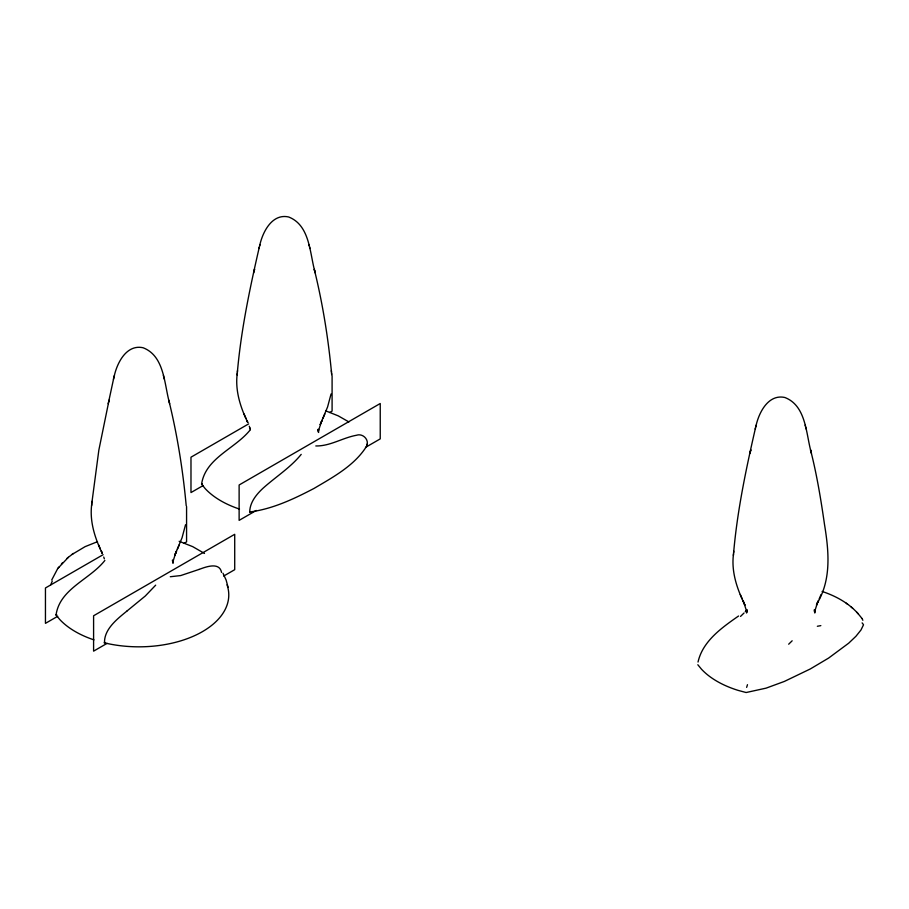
<?xml version="1.0" encoding="UTF-8"?>
<svg xmlns="http://www.w3.org/2000/svg" width="909" height="909" viewBox="0 0 909 909"><rect width="100%" height="100%" fill="white"/><g stroke="black" fill="none" stroke-linecap="round" stroke-linejoin="round"><path stroke-width="1.36" d="M91.764 504.018C89.4 521.13 94.866 538.048 102.24 553.297L101.331 551.184L102.194 553.195M227.045 584.828A89.866 51.881 0 0 1 195.924 635.05A89.866 51.881 0 0 1 104.524 642.879C104.001 629.312 117.045 619.109 126.885 611.098M237.283 373.224C234.92 390.347 240.396 407.266 247.771 422.503L246.85 420.401L247.725 422.412M315.809 445.955C330.081 446.262 342.568 437.797 356.317 435.297C363.111 432.82 370.031 440.365 366.316 446.717C354.078 465.851 333.08 477.145 314.025 488.428C293.812 498.984 272.575 509.051 249.714 511.994C249.85 502.507 256.224 494.61 262.826 488.428C275.518 476.975 290.323 467.749 301.209 454.386M733.529 553.763C731.166 570.886 736.642 587.805 744.016 603.042M91.843 503.018L98.854 450.08L109.069 400.13L108.148 403.721M237.374 372.224C241.067 329.944 249.827 288.346 259.326 247.066M733.62 552.763C737.313 510.483 746.084 468.885 755.572 427.605M91.616 505.688L91.991 501.348M237.147 374.906L237.51 370.554M733.393 555.444L733.756 551.093M201.593 484.111L205.184 488.61A89.866 51.881 0 0 0 239.51 509.085M698.032 662.025C702.725 641.038 721.962 627.608 738.562 616.007M697.828 664.74L701.441 669.149A89.866 51.881 0 0 0 738.324 690.442L746.13 692.522L766.082 688.147L784.399 681.42L810.283 668.967L828.633 658.059L848.688 643.186L855.948 636.266L860.959 630.028L863.539 624.744L862.107 622.881M746.641 687.374L747.482 684.682M185.527 524.766L182.061 537.742L175.585 553.297M331.058 393.972L327.592 406.948L321.116 422.503M108.637 401.835L113.795 377.849M254.156 271.041L254.6 269.223L253.679 272.927M750.414 451.58L750.845 449.762L749.925 453.466M114.08 376.792C116.841 363.282 126.351 344.045 143.077 347.749C164.199 355.885 164.177 383.155 169.188 401.835M259.61 245.998C262.36 232.488 271.882 213.251 288.596 216.967C309.73 225.102 309.696 252.372 314.719 271.041M755.856 426.537C758.617 413.027 768.128 393.79 784.853 397.494C805.976 405.641 805.953 432.9 810.964 451.58M113.432 379.292L114.443 375.394M258.951 248.498L259.963 244.601M755.209 429.037L756.22 425.139M175.63 553.195L172.824 562.069L172.983 560.137L173.028 563.262L172.38 560.205M321.161 422.412L318.343 431.275L318.514 429.343L318.548 432.468L317.9 429.412M817.407 602.951L814.589 611.814L814.759 609.882L814.805 613.007L814.157 609.95M817.361 603.042C831.621 578.919 828.781 550.638 824.474 524.277C820.895 499.302 816.782 474.339 810.521 449.875L811.442 453.466M51.711 580.022L57.721 568.557L68.368 557.308M177.391 549.184L179.312 544.764M322.922 418.39L324.831 413.97M747.221 609.95L746.573 613.007L746.619 609.882L746.778 611.814L743.971 602.951M819.168 598.929L821.088 594.509M155.678 585.169L145.27 596.02L126.953 611.041M104.865 560.455C89.911 579.544 59.755 588.646 56.051 614.995L56.722 614.598M250.395 429.662C235.351 448.773 205.468 457.829 201.571 484.202L202.252 483.804M746.641 610.2L745.278 611.677M57.721 568.557L58.983 567.023M61.414 564.057L62.619 562.591M744.028 613.007L740.528 616.416M792.159 640.8L788.671 644.208M72.038 554.456L85.094 546.65L97.502 541.684M66.982 558.387L73.334 553.445M248.657 423.889L190.981 457.193L190.981 492.564L203.252 485.486M329.637 412.516L332.092 411.095L332.092 375.712M103.126 554.683L45.45 587.975L45.45 623.358L57.721 616.279M184.118 543.298L186.572 541.889L186.572 506.506M249.714 511.994L250.395 511.608M366.622 444.501L367.304 444.103M256.304 510.449L239.124 520.368L239.124 484.986L380.235 403.505L380.235 438.888L365.509 447.387M104.194 642.788L104.876 642.39M107.092 643.356L93.593 651.151L93.593 615.768L234.715 534.299L234.715 569.682L223.671 576.056M199.048 569.432L180.698 575.567L170.29 576.738M199.06 569.432C205.832 566.909 219.478 561.671 221.569 572.431M820.838 625.631L817.35 626.267M325.842 410.902L338.262 415.868L348.908 421.946M822.088 591.429C835.598 595.94 848.722 602.974 858.187 613.802M179.153 541.287L192.731 546.65L204.491 553.445M846.268 603.19L847.563 604.201M851.233 607.053L852.619 608.132M856.982 612.348L861.88 618.302M55.892 614.802L59.664 619.404A89.866 51.881 0 0 0 93.979 639.879M223 573.249L226.114 580.022L228.068 587.282M862.027 618.552L862.868 620.279M740.29 594.509L742.199 598.929M244.044 413.97L245.953 418.39M98.513 544.764L100.422 549.184M249.259 426.241L249.884 428.071M103.728 557.035L104.353 558.853M805.158 425.139L805.522 426.537M805.794 427.605L806.169 429.037M308.912 244.601L309.265 245.998M309.549 247.066L309.924 248.498M315.196 272.927L314.275 269.337C322.82 303.992 328.433 339.375 331.728 374.906L331.592 373.224M163.381 375.394L163.745 376.792M164.029 377.849L164.393 379.292M169.665 403.721L168.756 400.13C177.289 434.786 182.914 470.169 186.209 505.688M249.895 427.889L250.293 429.616M331.365 370.554L331.501 372.224M50.779 584.828A89.866 51.881 0 0 1 52.302 581.101M176.494 551.184L174.733 555.251L176.494 551.184M322.025 420.401L320.263 424.469L322.025 420.401M818.27 600.94L816.509 605.008L818.27 600.94M744.857 605.008L743.096 600.94L744.857 605.008"/></g></svg>
